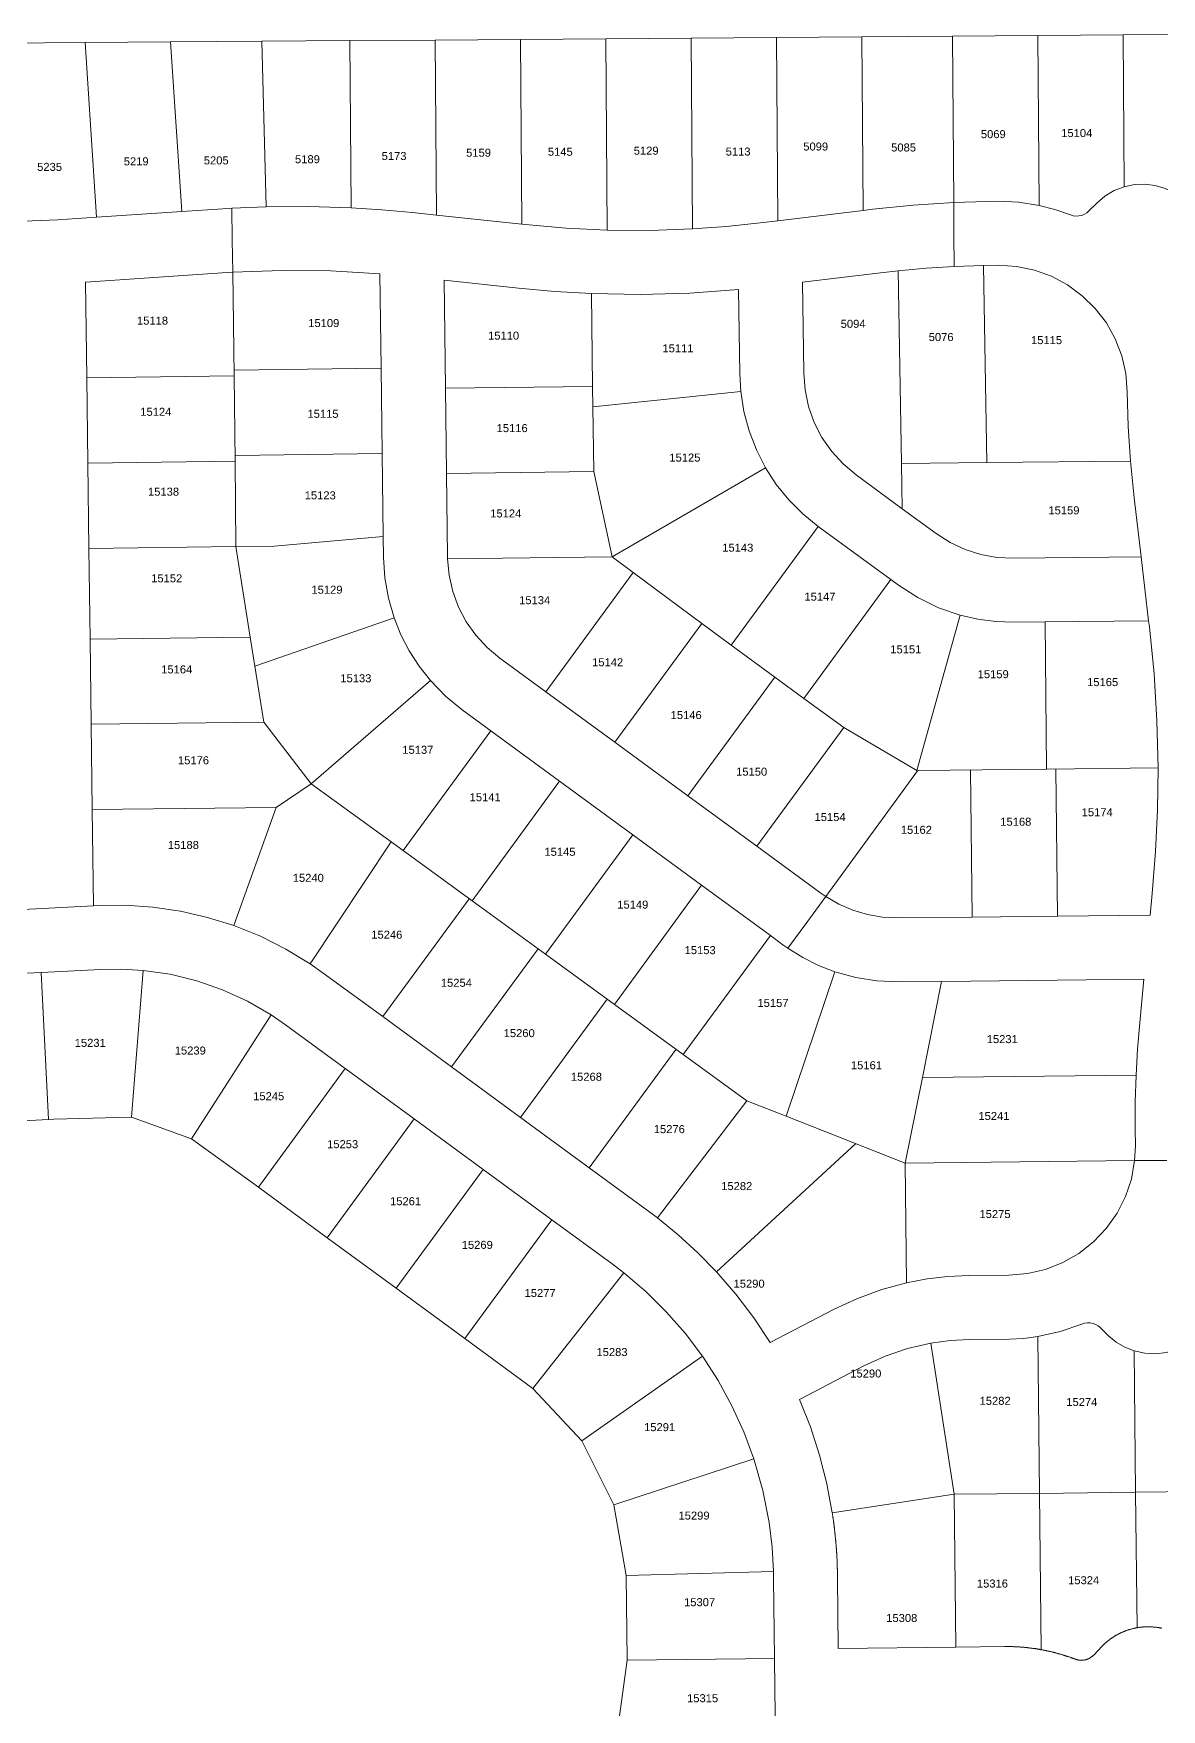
# Model space of a CAD drawing. Header units: feet. Extents: x 865220 to 2843432, y -2240498 to 970288.
# Drawn here: x 2839964 to 2841021, y 958862 to 960433 of the extents above; entities that cross this region are included whole.
import ezdxf
from ezdxf.enums import TextEntityAlignment as Align

# ---------------------------------------------------------------- set-up
doc = ezdxf.new("R2010")
doc.units = ezdxf.units.FT
doc.header["$LTSCALE"] = 0.015
doc.header["$MEASUREMENT"] = 0
doc.layers.add('Dakota County Addresses', color=7, linetype='Continuous')
doc.layers.add('Dakota County Parcels', color=7, linetype='Continuous')
doc.styles.add('Dimensions 100', font='arial.ttf')

# ---------------------------------------------------------------- blocks, each defined once
blk = doc.blocks.new('ACMAP_ANN_TEMPLATE_Dakota County Addresses')
at = {"layer": 'Dakota County Addresses', "style": 'Dimensions 100'}
blk.add_attdef('DakotaCountyAddress', text='', height=50, dxfattribs=at).set_placement((0, 0), align=Align.CENTER)

msp = doc.modelspace()

# ---------------------------------------------------------------- linework, layer by layer
at = {"layer": 'Dakota County Parcels', "lineweight": 5, "ltscale": 100}
for p, q in [((2839935.6, 960424.5), (2840012.1, 960425)), ((2840012.1, 960425), (2840092.2, 960425.6)), ((2840012.1, 960425), (2840023, 960261.3)), ((2840092.2, 960425.6), (2840177.7, 960426.2)), ((2840092.2, 960425.6), (2840102.8, 960266.6)), ((2840177.7, 960426.2), (2840260.4, 960426.8)), ((2840177.7, 960426.2), (2840181.9, 960271.1)), ((2840260.4, 960426.8), (2840340.3, 960427.4)), ((2840260.4, 960426.8), (2840261.5, 960270.1)), ((2840340.3, 960427.4), (2840420.3, 960428)), ((2840340.3, 960427.4), (2840340.3, 960427.4)), ((2840340.3, 960427.4), (2840341.5, 960263.2)), ((2840420.3, 960428), (2840500.3, 960428.6)), ((2840420.3, 960428), (2840421.6, 960254.7)), ((2840420.3, 960428), (2840420.3, 960428)), ((2840500.3, 960428.6), (2840580.3, 960429.2)), ((2840500.3, 960428.6), (2840500.3, 960428.6)), ((2840500.3, 960428.6), (2840501.6, 960249.2)), ((2840580.3, 960429.2), (2840660.3, 960429.8)), ((2840580.3, 960429.2), (2840581.6, 960250.3)), ((2840580.3, 960429.2), (2840580.3, 960429.2)), ((2840660.3, 960429.8), (2840740.3, 960430.3)), ((2840660.3, 960429.8), (2840661.6, 960257.9)), ((2840660.3, 960429.8), (2840660.3, 960429.8)), ((2840740.3, 960430.3), (2840825.3, 960431)), ((2840740.3, 960430.3), (2840741.5, 960267.7)), ((2840740.3, 960430.3), (2840740.3, 960430.3)), ((2840905.3, 960431.6), (2840825.3, 960431)), ((2840985.2, 960432.1), (2840905.3, 960431.6)), ((2840905.3, 960431.6), (2840906.4, 960272.4)), ((2841169.5, 960433.5), (2840985.2, 960432.1)), ((2840985.2, 960432.1), (2840986.3, 960289.9)), ((2840102.8, 960266.6), (2840023, 960261.3)), ((2840141.3, 960269.2), (2840102.8, 960266.6)), ((2840149.8, 960269.7), (2840141.3, 960269.2)), ((2840181.9, 960271.1), (2840149.8, 960269.7)), ((2840341.5, 960263.2), (2840319, 960265.6)), ((2840421.6, 960254.7), (2840341.5, 960263.2)), ((2840741.5, 960267.7), (2840661.6, 960257.9)), ((2840750.7, 960268.8), (2840741.5, 960267.7)), ((2840867.9, 960276.3), (2840826.4, 960275.2)), ((2840960.4, 960274.4), (2840953.2, 960267.1)), ((2839938.4, 960256.9), (2839986.6, 960258.9)), ((2840023, 960261.3), (2839986.6, 960258.9)), ((2840424.9, 960254.3), (2840421.6, 960254.7)), ((2840661.6, 960257.9), (2840645, 960255.9)), ((2840868.3, 960216.3), (2840854.3, 960216.1)), ((2840854.3, 960216.1), (2840857.5, 960031.3)), ((2840145.3, 960209.3), (2840012.7, 960200.5)), ((2840013.8, 960110.8), (2840012.7, 960200.5)), ((2840150.6, 960209.7), (2840145.3, 960209.3)), ((2840150.6, 960209.7), (2840151.8, 960112.5)), ((2840288.6, 960208.2), (2840289.7, 960119.7)), ((2840348.7, 960202.1), (2840349.9, 960101)), ((2840348.7, 960202.1), (2840418.5, 960194.7)), ((2840757.9, 960209.2), (2840684.7, 960200.3)), ((2840684.7, 960200.3), (2840685.8, 960115.1)), ((2840774.4, 960211.1), (2840757.9, 960209.2)), ((2840774.4, 960211.1), (2840777.5, 960030.4)), ((2840486.8, 960189.7), (2840487.9, 960102.7)), ((2840625.8, 960114.3), (2840624.8, 960193.4)), ((2840151.8, 960112.5), (2840013.8, 960110.8)), ((2840014.8, 960030.8), (2840013.8, 960110.8)), ((2840289.7, 960119.7), (2840151.7, 960118)), ((2840151.8, 960112.5), (2840152.8, 960032.5)), ((2840289.7, 960119.7), (2840290.7, 960039.8)), ((2840625.8, 960114.3), (2840626.7, 960097.9)), ((2840487.9, 960102.7), (2840349.9, 960101)), ((2840349.9, 960101), (2840350.9, 960021)), ((2840487.9, 960102.7), (2840488.2, 960083.5)), ((2840488.2, 960083.5), (2840626.7, 960097.9)), ((2840488.2, 960083.5), (2840488.9, 960022.8)), ((2840152.8, 960032.5), (2840014.8, 960030.8)), ((2840015.8, 959950.8), (2840014.8, 960030.8)), ((2840290.7, 960039.8), (2840152.7, 960038)), ((2840152.8, 960032.5), (2840153.4, 959952.5)), ((2840290.7, 960039.8), (2840291.7, 959962)), ((2840506.1, 959943), (2840650, 960026.4)), ((2840857.5, 960031.3), (2840777.5, 960030.4)), ((2840777.5, 960030.4), (2840778.2, 959988)), ((2840992.1, 960032.7), (2840857.5, 960031.3)), ((2840992.1, 960032.7), (2840995.5, 959998.1)), ((2840488.9, 960022.8), (2840350.9, 960021)), ((2840350.9, 960021), (2840351.9, 959943.2)), ((2840488.9, 960022.8), (2840506.1, 959943)), ((2840734.8, 960019.8), (2840778.2, 959988)), ((2840778.2, 959988), (2840810, 959964.7)), ((2840617.9, 959860.1), (2840699.4, 959971.4)), ((2840767.4, 959921.6), (2840699.4, 959971.4)), ((2840153.4, 959952.5), (2840015.8, 959950.8)), ((2840016.9, 959865.8), (2840015.8, 959950.8)), ((2840189.5, 959953), (2840153.4, 959952.5)), ((2840153.4, 959952.5), (2840167, 959867.7)), ((2840189.5, 959953), (2840291.7, 959962)), ((2840291.7, 959962), (2840291.9, 959942.4)), ((2840351.9, 959943.2), (2840351.9, 959941.1)), ((2840506.1, 959943), (2840351.9, 959941.1)), ((2840351.9, 959941.1), (2840351.9, 959941.1)), ((2840351.9, 959941.1), (2840351.9, 959941.1)), ((2840506.1, 959943), (2840526, 959928.1)), ((2840882.2, 959941.5), (2841002, 959942.8)), ((2840526, 959928.1), (2840444.1, 959816.3)), ((2840526, 959928.1), (2840590.2, 959880.3)), ((2840685.9, 959810.2), (2840767.4, 959921.6)), ((2840774.6, 959916.3), (2840767.4, 959921.6)), ((2840171.4, 959840.5), (2840301.8, 959885.7)), ((2840791.7, 959742.6), (2840832.4, 959888.2)), ((2840590.2, 959880.3), (2840508.7, 959769)), ((2840617.9, 959860.1), (2840590.2, 959880.3)), ((2840912, 959881.8), (2840882.9, 959881.5)), ((2841009.1, 959882.9), (2840912, 959881.8)), ((2840912, 959881.8), (2840913.5, 959743.9)), ((2840167, 959867.7), (2840016.9, 959865.8)), ((2840017.9, 959785.9), (2840016.9, 959865.8)), ((2840167, 959867.7), (2840179.8, 959787.9)), ((2840658.8, 959830.1), (2840617.9, 959860.1)), ((2840401, 959847.9), (2840444.1, 959816.3)), ((2840224.1, 959730.1), (2840335.8, 959826.8)), ((2840658.8, 959830.1), (2840577.2, 959718.8)), ((2840685.9, 959810.2), (2840658.8, 959830.1)), ((2840444.1, 959816.3), (2840508.7, 959769)), ((2840723.3, 959782.8), (2840685.9, 959810.2)), ((2840365.5, 959799.4), (2840392.4, 959779.8)), ((2840179.8, 959787.9), (2840017.9, 959785.9)), ((2840018.9, 959705.9), (2840017.9, 959785.9)), ((2840179.8, 959787.9), (2840224.1, 959730.1)), ((2840310.2, 959667.5), (2840392.4, 959779.8)), ((2840392.4, 959779.8), (2840456.9, 959732.5)), ((2840723.3, 959782.8), (2840641.8, 959671.5)), ((2840723.3, 959782.8), (2840791.7, 959742.6)), ((2840508.7, 959769), (2840577.2, 959718.8)), ((2840793, 959742.6), (2840913.5, 959743.9)), ((2840913.5, 959743.9), (2841017.9, 959745)), ((2840922.1, 959744), (2840923.6, 959606)), ((2840191.4, 959708), (2840224.1, 959730.1)), ((2840224.1, 959730.1), (2840310.2, 959667.5)), ((2840374.9, 959620.4), (2840456.9, 959732.5)), ((2840456.9, 959732.5), (2840525.5, 959682.3)), ((2840791.7, 959742.6), (2840792.6, 959742.1)), ((2840793, 959742.6), (2840792.6, 959742.1)), ((2840842.1, 959743.1), (2840843.6, 959605.1)), ((2840577.2, 959718.8), (2840641.8, 959671.5)), ((2840191.4, 959708), (2840018.9, 959705.9)), ((2840020, 959615.8), (2840018.9, 959705.9)), ((2840191.4, 959708), (2840151.7, 959597.1)), ((2840443.6, 959570.4), (2840525.5, 959682.3)), ((2840525.5, 959682.3), (2840590.1, 959635)), ((2840299.1, 959675.6), (2840223.1, 959561.3)), ((2840310.2, 959667.5), (2840374.9, 959620.4)), ((2840641.8, 959671.5), (2840701.8, 959627.6)), ((2840508.3, 959523.3), (2840590.1, 959635)), ((2840590.1, 959635), (2840654.6, 959587.8)), ((2840372.1, 959622.4), (2840291.2, 959511.8)), ((2840374.9, 959620.4), (2840443.6, 959570.4)), ((2840701.8, 959627.6), (2840706.4, 959624.4)), ((2841012.5, 959627.4), (2841010.5, 959606.9)), ((2840843.6, 959605.1), (2840774, 959604.4)), ((2840923.6, 959606), (2840843.6, 959605.1)), ((2841010.5, 959606.9), (2840923.6, 959606)), ((2840572.9, 959476.3), (2840654.6, 959587.8)), ((2840654.6, 959587.8), (2840666.3, 959579.2)), ((2840436.8, 959575.3), (2840355.7, 959464.6)), ((2840443.6, 959570.4), (2840508.3, 959523.3)), ((2840666.3, 959579.2), (2840670.9, 959575.9)), ((2840026.8, 959556), (2839970.9, 959553.2)), ((2840055.7, 959417.5), (2840066.5, 959555.1)), ((2840235.5, 959552.6), (2840223.1, 959561.3)), ((2839970.9, 959553.2), (2839891, 959549.2)), ((2839977.9, 959415.4), (2839970.9, 959553.2)), ((2840291.2, 959511.8), (2840235.5, 959552.6)), ((2840669.3, 959418.4), (2840715.1, 959553.8)), ((2840815, 959544.8), (2840774.6, 959544.4)), ((2840797, 959454.6), (2840815, 959544.8)), ((2841004.7, 959546.9), (2840815, 959544.8)), ((2841004.7, 959546.9), (2841000.8, 959506.1)), ((2840501.5, 959528.3), (2840420.2, 959417.3)), ((2840508.3, 959523.3), (2840572.9, 959476.3)), ((2840112, 959397.4), (2840186.7, 959513.4)), ((2840200, 959504.2), (2840186.7, 959513.4)), ((2840355.7, 959464.6), (2840291.2, 959511.8)), ((2840256.1, 959463.2), (2840200, 959504.2)), ((2840566.2, 959481.2), (2840484.8, 959370.1)), ((2840572.9, 959476.3), (2840632.6, 959432.8)), ((2840174.6, 959351.8), (2840256.1, 959463.2)), ((2840320.7, 959415.9), (2840256.1, 959463.2)), ((2840420.2, 959417.3), (2840355.7, 959464.6)), ((2840781, 959374.5), (2840797, 959454.6)), ((2840797, 959454.6), (2840997.3, 959456.8)), ((2840632.6, 959432.8), (2840548.8, 959323.1)), ((2840632.6, 959432.8), (2840669.3, 959418.4)), ((2839898, 959411.3), (2839977.9, 959415.4)), ((2839977.9, 959415.4), (2839982.9, 959415.7)), ((2839982.9, 959415.7), (2840055.7, 959417.5)), ((2840055.7, 959417.5), (2840112, 959397.4)), ((2840239.1, 959304.6), (2840320.7, 959415.9)), ((2840385.2, 959368.6), (2840320.7, 959415.9)), ((2840484.8, 959370.1), (2840420.2, 959417.3)), ((2840669.3, 959418.4), (2840781, 959374.5)), ((2840996.5, 959406.8), (2840996.7, 959390.8)), ((2840112, 959397.4), (2840174.6, 959351.8)), ((2840734.5, 959392.8), (2840604, 959272.7)), ((2840996, 959376.8), (2840996.7, 959390.8)), ((2840303.7, 959257.3), (2840385.2, 959368.6)), ((2840449.7, 959321.4), (2840385.2, 959368.6)), ((2840541.6, 959328.4), (2840484.8, 959370.1)), ((2840781, 959374.5), (2840996, 959376.8)), ((2840781, 959374.5), (2840782.2, 959262.3)), ((2840996, 959376.8), (2841026.2, 959377.1)), ((2840239.1, 959304.6), (2840174.6, 959351.8)), ((2840368.2, 959210), (2840449.7, 959321.4)), ((2840506.2, 959280), (2840449.7, 959321.4)), ((2840548.8, 959323.1), (2840541.6, 959328.4)), ((2840303.7, 959257.3), (2840239.1, 959304.6)), ((2840517.2, 959271.6), (2840506.2, 959280)), ((2840368.2, 959210), (2840303.7, 959257.3)), ((2840431.8, 959163.2), (2840517.2, 959271.6)), ((2840878, 959269.5), (2840840.6, 959269.1)), ((2840714.3, 959237.5), (2840654.2, 959206.2)), ((2840431.8, 959163.2), (2840368.2, 959210)), ((2840878.6, 959209.5), (2840841.2, 959209.1)), ((2840906.9, 959064.9), (2840905.3, 959211.8)), ((2840971.5, 959212.7), (2840963.8, 959220.3)), ((2840477.9, 959114.2), (2840590.8, 959193.5)), ((2840826.9, 959064), (2840804.8, 959205.7)), ((2840996.8, 959065.9), (2840995.4, 959198.4)), ((2840742, 959184.3), (2840681.9, 959153)), ((2840477.9, 959114.2), (2840431.8, 959163.2)), ((2840507.9, 959054), (2840477.9, 959114.2)), ((2840507.9, 959054), (2840639, 959097.2)), ((2840996.8, 959065.9), (2841176.9, 959067.8)), ((2840519.5, 958987.8), (2840507.9, 959054)), ((2840826.9, 959064), (2840712.6, 959046.6)), ((2840826.9, 959064), (2840906.9, 959064.9)), ((2840826.9, 959064), (2840828.4, 958920.8)), ((2840906.8, 959064.9), (2840908.4, 958918.3)), ((2840906.9, 959064.9), (2840996.8, 959065.9)), ((2840996.8, 959065.8), (2840998.2, 958938.9)), ((2840519.5, 958987.8), (2840657.4, 958991.5)), ((2840657.5, 958985.5), (2840657.4, 958991.5)), ((2840519.5, 958987.8), (2840520.4, 958908.5)), ((2840657.5, 958985.5), (2840658.3, 958910)), ((2840718.2, 958919.6), (2840717.5, 958986.1)), ((2840828.4, 958920.8), (2840718.2, 958919.6)), ((2840874.2, 958921.3), (2840828.4, 958920.8)), ((2840965.2, 958921.3), (2840957.6, 958913.3)), ((2840520.4, 958908.5), (2840509.2, 958828.4)), ((2840520.4, 958908.5), (2840658.3, 958910)), ((2840658.3, 958909.9), (2840659.2, 958830))]:
    msp.add_line(p, q, dxfattribs=at)
for points in [[(2840825.3, 960431), (2840826.4, 960275.2), (2840826.6, 960245.1), (2840826.9, 960215.1)], [(2840986.3, 960289.9), (2840976.8, 960286.2), (2840968.1, 960281), (2840960.4, 960274.4)], [(2841041.3, 960278.5), (2841033.3, 960284.1), (2841024.6, 960288.3), (2841015.2, 960291), (2841005.6, 960292.2), (2840995.8, 960291.8), (2840986.3, 960289.9)], [(2840149.8, 960269.7), (2840150.2, 960239.7), (2840150.6, 960209.7)], [(2840261.5, 960270.1), (2840221.7, 960271.4), (2840181.9, 960271.1)], [(2840319, 960265.6), (2840290.3, 960268.3), (2840261.5, 960270.1)], [(2840826.4, 960275.2), (2840788.5, 960272.7), (2840750.7, 960268.8)], [(2840906.4, 960272.4), (2840887.3, 960275.4), (2840867.9, 960276.3)], [(2840935.9, 960263.5), (2840921.3, 960268.6), (2840906.4, 960272.4)], [(2840935.9, 960263.5), (2840938.4, 960262.7), (2840941.1, 960262.4), (2840943.7, 960262.5), (2840946.4, 960263), (2840948.9, 960264), (2840951.2, 960265.4), (2840953.2, 960267.1)], [(2840424.9, 960254.3), (2840463.2, 960251), (2840501.6, 960249.2)], [(2840501.6, 960249.2), (2840541.6, 960248.9), (2840581.6, 960250.3)], [(2840581.6, 960250.3), (2840613.3, 960252.6), (2840645, 960255.9)], [(2840826.9, 960215.1), (2840826.9, 960215.1), (2840800.6, 960213.5), (2840774.4, 960211.1)], [(2840854.3, 960216.1), (2840826.9, 960215.1), (2840826.9, 960215.1)], [(2840989.1, 960097.6), (2840987.7, 960114.6), (2840983.9, 960131.2), (2840977.8, 960147.2), (2840969.5, 960162.1), (2840959.1, 960175.7), (2840946.9, 960187.7), (2840933.2, 960197.8), (2840918.1, 960205.9), (2840902.1, 960211.7), (2840885.4, 960215.2), (2840868.3, 960216.3)], [(2840288.6, 960208.2), (2840242.6, 960210.9), (2840196.6, 960211.4), (2840150.6, 960209.7)], [(2840418.5, 960194.7), (2840452.6, 960191.6), (2840486.8, 960189.7)], [(2840486.8, 960189.7), (2840532.9, 960188.8), (2840578.9, 960190.1), (2840624.8, 960193.4)], [(2840685.8, 960115.1), (2840687, 960099.3), (2840690.3, 960083.8), (2840695.7, 960068.8), (2840702.9, 960054.7), (2840712, 960041.7), (2840722.7, 960030), (2840734.8, 960019.8)], [(2840626.7, 960097.9), (2840629.7, 960079.2), (2840634.6, 960060.9), (2840641.4, 960043.2), (2840650, 960026.4)], [(2840989.1, 960097.6), (2840990, 960065.1), (2840992.1, 960032.7)], [(2840650, 960026.4), (2840660.1, 960010.8), (2840671.8, 959996.3), (2840685, 959983.1), (2840699.4, 959971.4)], [(2841009.8, 959877.1), (2841009.1, 959882.9), (2841005.6, 959912.8), (2841002, 959942.8), (2840995.5, 959998.1)], [(2840810, 959964.7), (2840823, 959956.4), (2840837, 959949.9), (2840851.7, 959945.1), (2840866.8, 959942.3), (2840882.2, 959941.5)], [(2840291.9, 959942.4), (2840293.2, 959923.2), (2840296.5, 959904.2), (2840301.8, 959885.7)], [(2840351.9, 959941.1), (2840353.4, 959925.6), (2840356.9, 959910.4), (2840362.3, 959895.8), (2840369.5, 959882), (2840378.5, 959869.3), (2840389.1, 959857.8), (2840401, 959847.9)], [(2840774.6, 959916.3), (2840792.7, 959904.6), (2840812.1, 959895.2), (2840832.4, 959888.2)], [(2840301.8, 959885.7), (2840308.2, 959869.8), (2840316, 959854.7), (2840325.3, 959840.3), (2840335.8, 959826.8)], [(2840832.4, 959888.2), (2840849, 959884.4), (2840865.9, 959882.2), (2840882.9, 959881.5)], [(2841017.9, 959745), (2841016.8, 959789.1), (2841014.2, 959833.1), (2841009.8, 959877.1)], [(2840335.8, 959826.8), (2840349.9, 959812.3), (2840365.5, 959799.4)], [(2841012.5, 959627.4), (2841015.6, 959666.5), (2841017.4, 959705.7), (2841017.9, 959745)], [(2840792.6, 959742.1), (2840706.4, 959624.4), (2840688.6, 959600.1), (2840670.9, 959575.9)], [(2840706.4, 959624.4), (2840718.7, 959617.2), (2840731.9, 959611.5), (2840745.6, 959607.5), (2840759.7, 959605.1), (2840774, 959604.4)], [(2839837.4, 959606.5), (2839960, 959612.7), (2839990, 959614.2), (2840020, 959615.8), (2840023.8, 959616)], [(2840151.7, 959597.1), (2840126.9, 959604.9), (2840101.5, 959610.7), (2840075.8, 959614.5), (2840049.8, 959616.3), (2840023.8, 959616)], [(2840223.1, 959561.3), (2840200.3, 959575.1), (2840176.5, 959587.1), (2840151.7, 959597.1)], [(2840670.9, 959575.9), (2840684.9, 959567.2), (2840699.7, 959559.8), (2840715.1, 959553.8)], [(2840066.5, 959555.1), (2840046.7, 959556.3), (2840026.8, 959556)], [(2840186.7, 959513.4), (2840164.5, 959526.3), (2840141.1, 959537), (2840116.8, 959545.4), (2840091.9, 959551.5), (2840066.5, 959555.1)], [(2840715.1, 959553.8), (2840734.5, 959548.5), (2840754.4, 959545.3), (2840774.6, 959544.4)], [(2841000.8, 959506.1), (2840998.7, 959481.4), (2840997.3, 959456.8)], [(2840997.3, 959456.8), (2840996.6, 959431.8), (2840996.5, 959406.8)], [(2840878, 959269.5), (2840895.4, 959271), (2840912.3, 959274.9), (2840928.6, 959281.3), (2840943.7, 959289.9), (2840957.4, 959300.7), (2840969.4, 959313.3), (2840979.5, 959327.6), (2840987.4, 959343.1), (2840992.9, 959359.6), (2840996, 959376.8)], [(2840604, 959272.7), (2840586.6, 959290.5), (2840568.1, 959307.4), (2840548.8, 959323.1)], [(2840654.2, 959206.2), (2840638.9, 959229.4), (2840622.1, 959251.6), (2840604, 959272.7)], [(2840590.8, 959193.5), (2840574.6, 959215), (2840556.9, 959235.2), (2840537.7, 959254.1), (2840517.2, 959271.6)], [(2840782.2, 959262.3), (2840758.9, 959256), (2840736.2, 959247.7), (2840714.3, 959237.5)], [(2840840.6, 959269.1), (2840821, 959268.2), (2840801.5, 959265.9), (2840782.2, 959262.3)], [(2840963.8, 959220.3), (2840961.8, 959222), (2840959.5, 959223.3), (2840957, 959224.2), (2840954.3, 959224.7), (2840951.7, 959224.8), (2840949, 959224.4), (2840946.5, 959223.6)], [(2840841.2, 959209.1), (2840823, 959208.2), (2840804.8, 959205.7)], [(2840878.6, 959209.5), (2840892, 959210.2), (2840905.3, 959211.8)], [(2840905.3, 959211.8), (2840926.2, 959216.5), (2840946.5, 959223.6)], [(2840971.5, 959212.7), (2840978.7, 959206.7), (2840986.7, 959201.9), (2840995.4, 959198.4)], [(2840995.4, 959198.4), (2841005.4, 959196.2), (2841015.6, 959195.7), (2841025.7, 959196.9), (2841035.5, 959199.8), (2841044.6, 959204.3), (2841052.9, 959210.3)], [(2840639, 959097.2), (2840629.6, 959122.5), (2840618.4, 959147.1), (2840605.5, 959170.8), (2840590.8, 959193.5)], [(2840804.8, 959205.7), (2840783.2, 959200.7), (2840762.2, 959193.5), (2840742, 959184.3)], [(2840712.6, 959046.6), (2840707.5, 959073.9), (2840700.7, 959100.8), (2840692.1, 959127.2), (2840681.9, 959153)], [(2840653.3, 959037.5), (2840647.4, 959067.6), (2840639, 959097.2)], [(2840657.4, 958991.5), (2840656.1, 959014.5), (2840653.3, 959037.5)], [(2840717.5, 958986.1), (2840717.5, 958986.6), (2840717.5, 958987.1), (2840717.5, 958987.6), (2840717.5, 958988.1), (2840717.5, 958988.6), (2840717.5, 958989.1), (2840717.5, 958989.6), (2840717.5, 958990.1), (2840717.4, 958990.6), (2840717.4, 958991.1), (2840717.4, 958991.6), (2840717.4, 958992.1), (2840717.4, 958992.6), (2840717.4, 958993.1), (2840717.4, 958993.6), (2840717.4, 958994.1), (2840717.3, 958994.6), (2840717.3, 958995.1), (2840717.3, 958995.6), (2840717.3, 958996.1), (2840717.3, 958996.6), (2840717.3, 958997.1), (2840717.2, 958997.6), (2840717.2, 958998.1), (2840717.2, 958998.6), (2840717.2, 958999.1), (2840717.2, 958999.6), (2840717.1, 959000.1), (2840717.1, 959000.6), (2840717.1, 959001.1), (2840717.1, 959001.6), (2840717, 959002.1), (2840717, 959002.6), (2840717, 959003.1), (2840717, 959003.6), (2840716.9, 959004.1), (2840716.9, 959004.6), (2840716.9, 959005.1), (2840716.9, 959005.6), (2840716.8, 959006.1), (2840716.8, 959006.6), (2840716.8, 959007.1), (2840716.7, 959007.6), (2840716.7, 959008.1), (2840716.7, 959008.6), (2840716.7, 959009.1), (2840716.6, 959009.6), (2840716.6, 959010.1), (2840716.6, 959010.6), (2840716.5, 959011.1), (2840716.5, 959011.6), (2840716.5, 959012.1), (2840716.4, 959012.6), (2840716.4, 959013.1), (2840716.3, 959013.6), (2840716.3, 959014.1), (2840716.3, 959014.6), (2840716.2, 959015.1), (2840716.2, 959015.6), (2840716.2, 959016.1), (2840716.1, 959016.6), (2840716.1, 959017.1), (2840716, 959017.6), (2840716, 959018.1), (2840715.9, 959018.6), (2840715.9, 959019.1), (2840715.9, 959019.6), (2840715.8, 959020.1), (2840715.8, 959020.6), (2840715.7, 959021.1), (2840715.7, 959021.6), (2840715.6, 959022.1), (2840715.6, 959022.6), (2840715.5, 959023.1), (2840715.5, 959023.6), (2840715.4, 959024.1), (2840715.4, 959024.6), (2840715.3, 959025.1), (2840715.3, 959025.6), (2840715.2, 959026), (2840715.2, 959026.5), (2840715.1, 959027), (2840715.1, 959027.5), (2840715, 959028), (2840715, 959028.5), (2840714.9, 959029), (2840714.9, 959029.5), (2840714.8, 959030), (2840714.7, 959030.5), (2840714.7, 959031), (2840714.6, 959031.5), (2840714.6, 959032), (2840714.5, 959032.5), (2840714.4, 959033), (2840714.4, 959033.5), (2840714.3, 959034), (2840714.3, 959034.5), (2840714.2, 959035), (2840714.1, 959035.5), (2840714.1, 959036), (2840714, 959036.5), (2840714, 959037), (2840713.9, 959037.5), (2840713.8, 959038), (2840713.8, 959038.5), (2840713.7, 959039), (2840713.6, 959039.4), (2840713.6, 959039.9), (2840713.5, 959040.4), (2840713.4, 959040.9), (2840713.3, 959041.4), (2840713.3, 959041.9), (2840713.2, 959042.4), (2840713.1, 959042.9), (2840713.1, 959043.4), (2840713, 959043.9), (2840712.9, 959044.4), (2840712.8, 959044.9), (2840712.8, 959045.4), (2840712.7, 959045.9), (2840712.6, 959046.5)], [(2840965.2, 958921.3), (2840965.5, 958921.6), (2840965.9, 958922), (2840966.2, 958922.4), (2840966.6, 958922.7), (2840967, 958923.1), (2840967.3, 958923.4), (2840967.7, 958923.7), (2840968.1, 958924.1), (2840968.4, 958924.4), (2840968.8, 958924.8), (2840969.2, 958925.1), (2840969.6, 958925.4), (2840969.9, 958925.7), (2840970.3, 958926.1), (2840970.7, 958926.4), (2840971.1, 958926.7), (2840971.5, 958927), (2840971.9, 958927.3), (2840972.3, 958927.6), (2840972.7, 958927.9), (2840973.1, 958928.2), (2840973.5, 958928.5), (2840973.9, 958928.8), (2840974.3, 958929.1), (2840974.7, 958929.4), (2840975.1, 958929.6), (2840975.5, 958929.9), (2840976, 958930.2), (2840976.4, 958930.5), (2840976.8, 958930.7), (2840977.2, 958931), (2840977.7, 958931.3), (2840978.1, 958931.5), (2840978.5, 958931.8), (2840978.9, 958932), (2840979.4, 958932.3), (2840979.8, 958932.5), (2840980.3, 958932.7), (2840980.7, 958933), (2840981.1, 958933.2), (2840981.6, 958933.4), (2840982, 958933.6), (2840982.5, 958933.9), (2840982.9, 958934.1), (2840983.4, 958934.3), (2840983.8, 958934.5), (2840984.3, 958934.7), (2840984.8, 958934.9), (2840985.2, 958935.1), (2840985.7, 958935.3), (2840986.1, 958935.5), (2840986.6, 958935.7), (2840987.1, 958935.8), (2840987.5, 958936), (2840988, 958936.2), (2840988.5, 958936.4), (2840989, 958936.5), (2840989.4, 958936.7), (2840989.9, 958936.9), (2840990.4, 958937), (2840990.9, 958937.2), (2840991.3, 958937.3), (2840991.8, 958937.4), (2840992.3, 958937.6), (2840992.8, 958937.7), (2840993.3, 958937.8), (2840993.7, 958938), (2840994.2, 958938.1), (2840994.7, 958938.2), (2840995.2, 958938.3), (2840995.7, 958938.4), (2840996.2, 958938.5), (2840996.7, 958938.6), (2840997.2, 958938.7), (2840997.6, 958938.8), (2840998.2, 958938.9)], [(2840998.2, 958938.9), (2840998.7, 958939), (2840999.2, 958939.1), (2840999.7, 958939.2), (2841000.2, 958939.2), (2841000.7, 958939.3), (2841001.2, 958939.4), (2841001.7, 958939.4), (2841002.2, 958939.5), (2841002.6, 958939.5), (2841003.1, 958939.6), (2841003.6, 958939.6), (2841004.1, 958939.7), (2841004.6, 958939.7), (2841005.1, 958939.7), (2841005.6, 958939.8), (2841006.1, 958939.8), (2841006.6, 958939.8), (2841007.1, 958939.8), (2841007.6, 958939.8), (2841008.1, 958939.8), (2841008.6, 958939.8), (2841009.1, 958939.8), (2841009.6, 958939.8), (2841010.1, 958939.8), (2841010.6, 958939.8), (2841011.1, 958939.8), (2841011.6, 958939.8), (2841012.1, 958939.7), (2841012.6, 958939.7), (2841013.1, 958939.7), (2841013.6, 958939.6), (2841014.1, 958939.6), (2841014.6, 958939.5), (2841015.1, 958939.5), (2841015.6, 958939.4), (2841016.1, 958939.4), (2841016.6, 958939.3), (2841017.1, 958939.2), (2841017.6, 958939.1), (2841018.1, 958939.1), (2841018.6, 958939), (2841019.1, 958938.9), (2841019.6, 958938.8), (2841020.1, 958938.7), (2841020.6, 958938.6), (2841021, 958938.5), (2841021.5, 958938.4)], [(2840908.4, 958918.3), (2840907.9, 958918.4), (2840907.4, 958918.5), (2840906.9, 958918.6), (2840906.4, 958918.7), (2840906, 958918.8), (2840905.5, 958918.9), (2840905, 958918.9), (2840904.5, 958919), (2840904, 958919.1), (2840903.5, 958919.2), (2840903, 958919.3), (2840902.5, 958919.3), (2840902, 958919.4), (2840901.5, 958919.5), (2840901, 958919.5), (2840900.5, 958919.6), (2840900, 958919.7), (2840899.5, 958919.7), (2840899, 958919.8), (2840898.5, 958919.9), (2840898, 958919.9), (2840897.5, 958920), (2840897, 958920), (2840896.5, 958920.1), (2840896, 958920.2), (2840895.6, 958920.2), (2840895.1, 958920.3), (2840894.6, 958920.3), (2840894.1, 958920.4), (2840893.6, 958920.4), (2840893.1, 958920.5), (2840892.6, 958920.5), (2840892.1, 958920.6), (2840891.6, 958920.6), (2840891.1, 958920.6), (2840890.6, 958920.7), (2840890.1, 958920.7), (2840889.6, 958920.8), (2840889.1, 958920.8), (2840888.6, 958920.8), (2840888.1, 958920.9), (2840887.6, 958920.9), (2840887.1, 958920.9), (2840886.6, 958921), (2840886.1, 958921), (2840885.6, 958921), (2840885.1, 958921), (2840884.6, 958921.1), (2840884.1, 958921.1), (2840883.6, 958921.1), (2840883.1, 958921.1), (2840882.6, 958921.1), (2840882.1, 958921.2), (2840881.6, 958921.2), (2840881.1, 958921.2), (2840880.6, 958921.2), (2840880.1, 958921.2), (2840879.6, 958921.2), (2840879.1, 958921.2), (2840878.6, 958921.2), (2840878.1, 958921.3), (2840877.6, 958921.3), (2840877.1, 958921.3), (2840876.6, 958921.3), (2840876.1, 958921.3), (2840875.6, 958921.3), (2840875.1, 958921.3), (2840874.2, 958921.3)], [(2840940.3, 958909.4), (2840939.9, 958909.6), (2840939.4, 958909.8), (2840938.9, 958910), (2840938.4, 958910.1), (2840938, 958910.3), (2840937.5, 958910.5), (2840937, 958910.7), (2840936.6, 958910.8), (2840936.1, 958911), (2840935.6, 958911.2), (2840935.2, 958911.3), (2840934.7, 958911.5), (2840934.2, 958911.6), (2840933.7, 958911.8), (2840933.3, 958912), (2840932.8, 958912.1), (2840932.3, 958912.3), (2840931.8, 958912.4), (2840931.4, 958912.6), (2840930.9, 958912.7), (2840930.4, 958912.9), (2840929.9, 958913), (2840929.5, 958913.2), (2840929, 958913.3), (2840928.5, 958913.5), (2840928, 958913.6), (2840927.5, 958913.8), (2840927.1, 958913.9), (2840926.6, 958914.1), (2840926.1, 958914.2), (2840925.6, 958914.3), (2840925.1, 958914.5), (2840924.7, 958914.6), (2840924.2, 958914.7), (2840923.7, 958914.9), (2840923.2, 958915), (2840922.7, 958915.1), (2840922.2, 958915.3), (2840921.8, 958915.4), (2840921.3, 958915.5), (2840920.8, 958915.6), (2840920.3, 958915.8), (2840919.8, 958915.9), (2840919.3, 958916), (2840918.9, 958916.1), (2840918.4, 958916.2), (2840917.9, 958916.4), (2840917.4, 958916.5), (2840916.9, 958916.6), (2840916.4, 958916.7), (2840915.9, 958916.8), (2840915.4, 958916.9), (2840915, 958917), (2840914.5, 958917.1), (2840914, 958917.2), (2840913.5, 958917.3), (2840913, 958917.5), (2840912.5, 958917.6), (2840912, 958917.7), (2840911.5, 958917.8), (2840911, 958917.8), (2840910.6, 958917.9), (2840910.1, 958918), (2840909.6, 958918.1), (2840909.1, 958918.2), (2840908.4, 958918.3)], [(2840940.3, 958909.4), (2840940.8, 958909.3), (2840941.3, 958909.1), (2840941.7, 958909), (2840942.2, 958908.8), (2840942.7, 958908.7), (2840943.2, 958908.6), (2840943.7, 958908.6), (2840944.2, 958908.5), (2840944.7, 958908.4), (2840945.2, 958908.4), (2840945.7, 958908.4), (2840946.2, 958908.4), (2840946.7, 958908.4), (2840947.2, 958908.4), (2840947.7, 958908.5), (2840948.2, 958908.5), (2840948.7, 958908.6), (2840949.2, 958908.7), (2840949.7, 958908.8), (2840950.1, 958908.9), (2840950.6, 958909.1), (2840951.1, 958909.2), (2840951.6, 958909.4), (2840952, 958909.6), (2840952.5, 958909.8), (2840953, 958910), (2840953.4, 958910.2), (2840953.8, 958910.4), (2840954.3, 958910.7), (2840954.7, 958910.9), (2840955.1, 958911.2), (2840955.5, 958911.5), (2840955.9, 958911.8), (2840956.3, 958912.1), (2840956.7, 958912.5), (2840957.1, 958912.8), (2840957.6, 958913.3)]]:
    msp.add_lwpolyline(points, dxfattribs=at)

# ---------------------------------------------------------------- block references
at = {"layer": 'Dakota County Addresses', "lineweight": 5, "ltscale": 100, "xscale": 0.15, "yscale": 0.15, "zscale": 0.15}
for p, values in [((2840863.5, 960335.4), {'DakotaCountyAddress': '5069'}), ((2840941.7, 960336.4), {'DakotaCountyAddress': '15104'}), ((2840381, 960318), {'DakotaCountyAddress': '5159'}), ((2840457.6, 960318.9), {'DakotaCountyAddress': '5145'}), ((2840538.1, 960319.9), {'DakotaCountyAddress': '5129'}), ((2840624.3, 960319.1), {'DakotaCountyAddress': '5113'}), ((2840697, 960323.8), {'DakotaCountyAddress': '5099'}), ((2840779.4, 960322.9), {'DakotaCountyAddress': '5085'}), ((2839978.9, 960304.7), {'DakotaCountyAddress': '5235'}), ((2840060.1, 960309.9), {'DakotaCountyAddress': '5219'}), ((2840135.1, 960310.8), {'DakotaCountyAddress': '5205'}), ((2840220.6, 960311.9), {'DakotaCountyAddress': '5189'}), ((2840301.8, 960314.9), {'DakotaCountyAddress': '5173'}), ((2840075.4, 960160.6), {'DakotaCountyAddress': '15118'}), ((2840235.9, 960158.3), {'DakotaCountyAddress': '15109'}), ((2840404.5, 960146.5), {'DakotaCountyAddress': '15110'}), ((2840732.1, 960157.6), {'DakotaCountyAddress': '5094'}), ((2840814.6, 960145.2), {'DakotaCountyAddress': '5076'}), ((2840567.9, 960134.6), {'DakotaCountyAddress': '15111'}), ((2840913.4, 960142.3), {'DakotaCountyAddress': '15115'}), ((2840078.5, 960075.1), {'DakotaCountyAddress': '15124'}), ((2840235.2, 960073.2), {'DakotaCountyAddress': '15115'}), ((2840412.5, 960059.8), {'DakotaCountyAddress': '15116'}), ((2840574.4, 960032.2), {'DakotaCountyAddress': '15125'}), ((2840085.7, 960000.2), {'DakotaCountyAddress': '15138'}), ((2840232.6, 959996.8), {'DakotaCountyAddress': '15123'}), ((2840406.5, 959979.8), {'DakotaCountyAddress': '15124'}), ((2840929.7, 959982.7), {'DakotaCountyAddress': '15159'}), ((2840624, 959947.7), {'DakotaCountyAddress': '15143'}), ((2840088.7, 959919), {'DakotaCountyAddress': '15152'}), ((2840238.9, 959908.3), {'DakotaCountyAddress': '15129'}), ((2840433.6, 959898.5), {'DakotaCountyAddress': '15134'}), ((2840701, 959901.8), {'DakotaCountyAddress': '15147'}), ((2840781.5, 959852.4), {'DakotaCountyAddress': '15151'}), ((2840098.1, 959833.6), {'DakotaCountyAddress': '15164'}), ((2840502, 959840.3), {'DakotaCountyAddress': '15142'}), ((2840266, 959825.3), {'DakotaCountyAddress': '15133'}), ((2840863.4, 959829.1), {'DakotaCountyAddress': '15159'}), ((2840966, 959821.7), {'DakotaCountyAddress': '15165'}), ((2840575.6, 959790.8), {'DakotaCountyAddress': '15146'}), ((2840324.1, 959758.2), {'DakotaCountyAddress': '15137'}), ((2840113.8, 959748.4), {'DakotaCountyAddress': '15176'}), ((2840637, 959737.7), {'DakotaCountyAddress': '15150'}), ((2840387.2, 959713.8), {'DakotaCountyAddress': '15141'}), ((2840710.5, 959695.2), {'DakotaCountyAddress': '15154'}), ((2840884.6, 959690.8), {'DakotaCountyAddress': '15168'}), ((2840960.9, 959699.7), {'DakotaCountyAddress': '15174'}), ((2840791.4, 959683.2), {'DakotaCountyAddress': '15162'}), ((2840104.3, 959669), {'DakotaCountyAddress': '15188'}), ((2840457.3, 959662.6), {'DakotaCountyAddress': '15145'}), ((2840221.4, 959638.2), {'DakotaCountyAddress': '15240'}), ((2840525.6, 959613.1), {'DakotaCountyAddress': '15149'}), ((2840295, 959584.9), {'DakotaCountyAddress': '15246'}), ((2840588.7, 959570.4), {'DakotaCountyAddress': '15153'}), ((2840360.2, 959539.8), {'DakotaCountyAddress': '15254'}), ((2840657, 959520.9), {'DakotaCountyAddress': '15157'}), ((2840419.1, 959492.6), {'DakotaCountyAddress': '15260'}), ((2840871.9, 959487), {'DakotaCountyAddress': '15231'}), ((2840017, 959483.5), {'DakotaCountyAddress': '15231'}), ((2840110.8, 959476.3), {'DakotaCountyAddress': '15239'}), ((2840744.6, 959462.5), {'DakotaCountyAddress': '15161'}), ((2840482.1, 959451.7), {'DakotaCountyAddress': '15268'}), ((2840184.3, 959433.5), {'DakotaCountyAddress': '15245'}), ((2840864.1, 959414.9), {'DakotaCountyAddress': '15241'}), ((2840559.8, 959402.6), {'DakotaCountyAddress': '15276'}), ((2840253.6, 959388.5), {'DakotaCountyAddress': '15253'}), ((2840623, 959349.2), {'DakotaCountyAddress': '15282'}), ((2840312.6, 959335), {'DakotaCountyAddress': '15261'}), ((2840865.1, 959323), {'DakotaCountyAddress': '15275'}), ((2840379.8, 959294.1), {'DakotaCountyAddress': '15269'}), ((2840438.7, 959249), {'DakotaCountyAddress': '15277'}), ((2840634.6, 959257.7), {'DakotaCountyAddress': '15290'}), ((2840506.1, 959193.6), {'DakotaCountyAddress': '15283'}), ((2840744, 959173.5), {'DakotaCountyAddress': '15290'}), ((2840865.2, 959147.9), {'DakotaCountyAddress': '15282'}), ((2840946.5, 959146.8), {'DakotaCountyAddress': '15274'}), ((2840550.7, 959123.2), {'DakotaCountyAddress': '15291'}), ((2840583, 959040.3), {'DakotaCountyAddress': '15299'}), ((2840862.7, 958976.6), {'DakotaCountyAddress': '15316'}), ((2840948.2, 958979.7), {'DakotaCountyAddress': '15324'}), ((2840588.2, 958959.1), {'DakotaCountyAddress': '15307'}), ((2840777.7, 958944.3), {'DakotaCountyAddress': '15308'}), ((2840591, 958869.1), {'DakotaCountyAddress': '15315'})]:
    msp.add_blockref('ACMAP_ANN_TEMPLATE_Dakota County Addresses', p, dxfattribs=at).add_auto_attribs(values)

doc.saveas('drawing.dxf')
